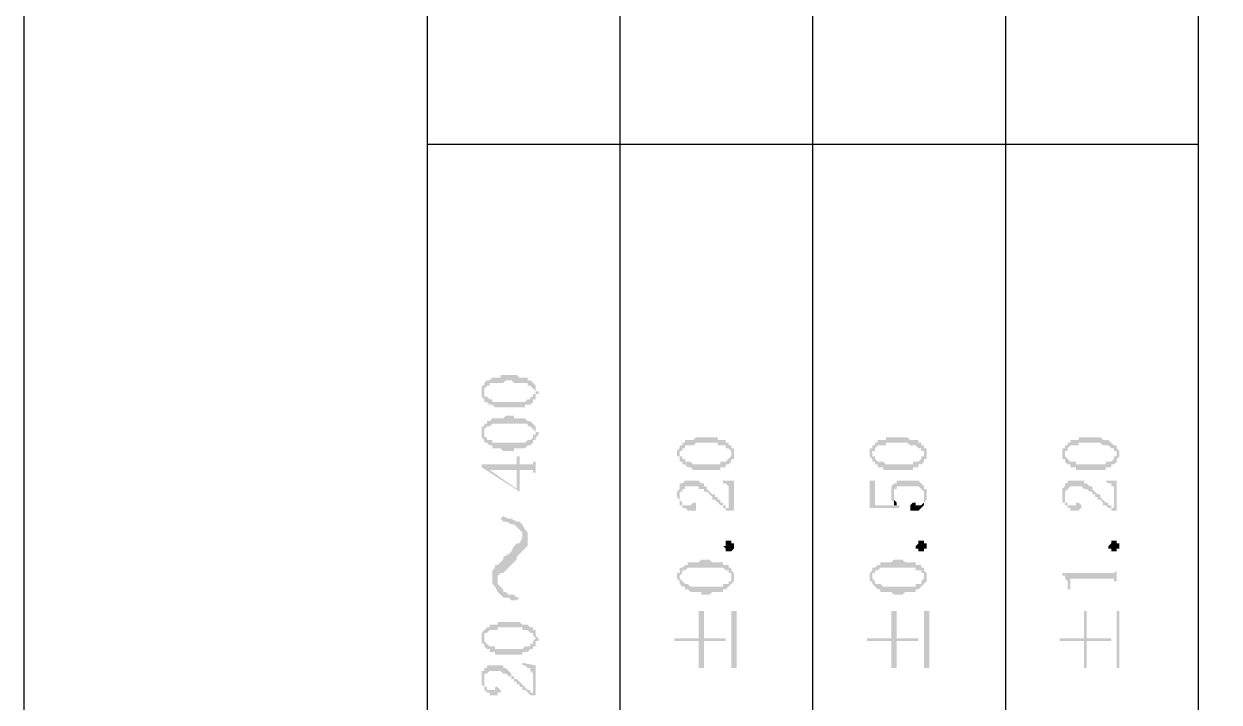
# Model space of a CAD drawing. Header units: millimetres. Extents: x 1448 to 2566, y 1057 to 1416.
# Drawn here: x 2146.13 to 2166, y 1214.76 to 1226.03 of the extents above; entities that cross this region are included whole.
import ezdxf

# ---------------------------------------------------------------- set-up
doc = ezdxf.new("R2010")
doc.units = ezdxf.units.MM

msp = doc.modelspace()

# ---------------------------------------------------------------- hatches: boundary and pattern name
at = {"transparency": 33554559}
for points in [[(2153.73711, 1219.92818), (2153.73711, 1219.88305), (2153.73711, 1219.83792), (2153.73711, 1219.83792), (2153.78224, 1219.79279), (2153.78224, 1219.92818), (2153.78224, 1219.97332), (2153.78224, 1219.97332), (2153.82737, 1220.01845), (2153.87251, 1220.01845), (2153.87251, 1220.06358), (2154.09817, 1220.06358), (2154.1433, 1220.10871), (2154.23356, 1220.10871), (2154.27869, 1220.06358), (2154.50436, 1220.06358), (2154.50436, 1220.01845), (2154.54949, 1220.01845), (2154.59462, 1219.97332), (2154.59462, 1219.97332), (2154.63975, 1219.92818), (2154.63975, 1220.01845), (2154.59462, 1220.06358), (2154.59462, 1220.06358), (2154.54949, 1220.10871), (2154.50436, 1220.10871), (2154.50436, 1220.15385), (2154.36896, 1220.15385), (2154.32383, 1220.19898), (2154.05303, 1220.19898), (2154.05303, 1220.15385), (2153.91764, 1220.15385), (2153.87251, 1220.10871), (2153.82737, 1220.10871), (2153.78224, 1220.06358), (2153.78224, 1220.01845), (2153.73711, 1220.01845), (2153.73711, 1219.97332)], [(2153.78224, 1219.79279), (2153.78224, 1219.74766), (2153.82737, 1219.74766), (2153.87251, 1219.70252), (2153.91764, 1219.70252), (2153.96277, 1219.65739), (2154.45922, 1219.65739), (2154.45922, 1219.70252), (2154.54949, 1219.70252), (2154.59462, 1219.74766), (2154.59462, 1219.79279), (2154.63975, 1219.79279), (2154.63975, 1219.83792), (2154.63975, 1219.88305), (2154.68488, 1219.88305), (2154.68488, 1219.92818), (2154.63975, 1219.92818), (2154.63975, 1219.97332), (2154.63975, 1220.01845), (2154.63975, 1219.88305), (2154.59462, 1219.88305), (2154.59462, 1219.83792), (2154.54949, 1219.83792), (2154.54949, 1219.79279), (2154.50436, 1219.79279), (2154.45922, 1219.74766), (2153.91764, 1219.74766), (2153.91764, 1219.79279), (2153.87251, 1219.79279), (2153.82737, 1219.83792), (2153.78224, 1219.83792), (2153.78224, 1219.88305), (2153.78224, 1219.92818)], [(2153.73711, 1219.2512), (2153.73711, 1219.20607), (2153.73711, 1219.16094), (2153.73711, 1219.16094), (2153.78224, 1219.11581), (2153.78224, 1219.2512), (2153.78224, 1219.29633), (2153.78224, 1219.29633), (2153.82737, 1219.34147), (2153.87251, 1219.34147), (2153.91764, 1219.3866), (2154.50436, 1219.3866), (2154.50436, 1219.34147), (2154.54949, 1219.34147), (2154.59462, 1219.29633), (2154.59462, 1219.29633), (2154.63975, 1219.2512), (2154.63975, 1219.34147), (2154.59462, 1219.3866), (2154.59462, 1219.3866), (2154.54949, 1219.43173), (2154.50436, 1219.43173), (2154.45922, 1219.47686), (2154.27869, 1219.47686), (2154.27869, 1219.52199), (2154.1433, 1219.52199), (2154.09817, 1219.47686), (2153.91764, 1219.47686), (2153.87251, 1219.43173), (2153.82737, 1219.43173), (2153.82737, 1219.3866), (2153.78224, 1219.3866), (2153.78224, 1219.34147), (2153.73711, 1219.34147), (2153.73711, 1219.29633)], [(2153.78224, 1219.11581), (2153.78224, 1219.07067), (2153.82737, 1219.07067), (2153.87251, 1219.02554), (2153.91764, 1219.02554), (2153.91764, 1218.98041), (2154.05303, 1218.98041), (2154.09817, 1218.93528), (2154.27869, 1218.93528), (2154.27869, 1218.98041), (2154.45922, 1218.98041), (2154.50436, 1219.02554), (2154.54949, 1219.02554), (2154.59462, 1219.07067), (2154.59462, 1219.11581), (2154.63975, 1219.11581), (2154.63975, 1219.16094), (2154.63975, 1219.16094), (2154.68488, 1219.20607), (2154.68488, 1219.2512), (2154.63975, 1219.2512), (2154.63975, 1219.29633), (2154.63975, 1219.34147), (2154.63975, 1219.20607), (2154.59462, 1219.20607), (2154.59462, 1219.16094), (2154.59462, 1219.16094), (2154.54949, 1219.11581), (2154.50436, 1219.11581), (2154.45922, 1219.07067), (2153.91764, 1219.07067), (2153.91764, 1219.11581), (2153.82737, 1219.11581), (2153.82737, 1219.16094), (2153.78224, 1219.16094), (2153.78224, 1219.20607), (2153.78224, 1219.2512)], [(2156.98662, 1218.89014), (2156.98662, 1218.84501), (2157.03176, 1218.84501), (2157.03176, 1218.79988), (2157.03176, 1218.75475), (2157.03176, 1218.89014), (2157.03176, 1218.93528), (2157.07689, 1218.93528), (2157.07689, 1218.98041), (2157.12202, 1218.98041), (2157.12202, 1219.02554), (2157.25742, 1219.02554), (2157.30255, 1219.07067), (2157.66361, 1219.07067), (2157.66361, 1219.02554), (2157.799, 1219.02554), (2157.799, 1218.98041), (2157.84414, 1218.98041), (2157.88927, 1218.93528), (2157.88927, 1218.89014), (2157.88927, 1219.02554), (2157.84414, 1219.02554), (2157.84414, 1219.07067), (2157.799, 1219.07067), (2157.799, 1219.11581), (2157.66361, 1219.11581), (2157.66361, 1219.16094), (2157.30255, 1219.16094), (2157.25742, 1219.11581), (2157.12202, 1219.11581), (2157.12202, 1219.07067), (2157.07689, 1219.07067), (2157.07689, 1219.02554), (2157.03176, 1219.02554), (2157.03176, 1218.98041), (2157.03176, 1218.98041), (2156.98662, 1218.93528)], [(2160.19101, 1218.89014), (2160.19101, 1218.84501), (2160.19101, 1218.84501), (2160.23614, 1218.79988), (2160.23614, 1218.75475), (2160.23614, 1218.89014), (2160.23614, 1218.93528), (2160.28127, 1218.93528), (2160.28127, 1218.98041), (2160.28127, 1218.98041), (2160.32641, 1219.02554), (2160.4618, 1219.02554), (2160.4618, 1219.07067), (2160.82286, 1219.07067), (2160.86799, 1219.02554), (2160.95826, 1219.02554), (2161.00339, 1218.98041), (2161.04852, 1218.98041), (2161.04852, 1218.93528), (2161.09365, 1218.93528), (2161.09365, 1218.89014), (2161.09365, 1219.02554), (2161.04852, 1219.02554), (2161.04852, 1219.07067), (2161.00339, 1219.07067), (2161.00339, 1219.11581), (2160.86799, 1219.11581), (2160.82286, 1219.16094), (2160.4618, 1219.16094), (2160.4618, 1219.11581), (2160.32641, 1219.11581), (2160.32641, 1219.07067), (2160.28127, 1219.07067), (2160.28127, 1219.02554), (2160.23614, 1219.02554), (2160.23614, 1218.98041), (2160.19101, 1218.98041)], [(2163.39539, 1218.89014), (2163.39539, 1218.84501), (2163.39539, 1218.79988), (2163.44053, 1218.79988), (2163.44053, 1218.75475), (2163.44053, 1218.89014), (2163.44053, 1218.93528), (2163.48566, 1218.93528), (2163.48566, 1218.98041), (2163.48566, 1218.98041), (2163.53079, 1219.02554), (2163.66619, 1219.02554), (2163.66619, 1219.07067), (2164.02724, 1219.07067), (2164.07238, 1219.02554), (2164.16264, 1219.02554), (2164.20777, 1218.98041), (2164.2529, 1218.98041), (2164.2529, 1218.93528), (2164.29804, 1218.93528), (2164.29804, 1218.89014), (2164.29804, 1219.02554), (2164.2529, 1219.02554), (2164.20777, 1219.07067), (2164.20777, 1219.07067), (2164.16264, 1219.11581), (2164.07238, 1219.11581), (2164.02724, 1219.16094), (2163.66619, 1219.16094), (2163.66619, 1219.11581), (2163.53079, 1219.11581), (2163.53079, 1219.07067), (2163.48566, 1219.07067), (2163.48566, 1219.02554), (2163.44053, 1219.02554), (2163.44053, 1218.98041), (2163.39539, 1218.98041)], [(2157.03176, 1218.75475), (2157.07689, 1218.75475), (2157.07689, 1218.70962), (2157.12202, 1218.70962), (2157.16715, 1218.66448), (2157.21229, 1218.66448), (2157.25742, 1218.61935), (2157.70874, 1218.61935), (2157.70874, 1218.66448), (2157.799, 1218.66448), (2157.799, 1218.70962), (2157.84414, 1218.70962), (2157.88927, 1218.75475), (2157.88927, 1218.79988), (2157.9344, 1218.79988), (2157.9344, 1218.84501), (2157.9344, 1218.89014), (2157.9344, 1218.93528), (2157.9344, 1218.98041), (2157.88927, 1218.98041), (2157.88927, 1219.02554), (2157.88927, 1218.84501), (2157.88927, 1218.84501), (2157.84414, 1218.79988), (2157.84414, 1218.79988), (2157.799, 1218.75475), (2157.70874, 1218.75475), (2157.70874, 1218.70962), (2157.25742, 1218.70962), (2157.21229, 1218.75475), (2157.12202, 1218.75475), (2157.12202, 1218.79988), (2157.07689, 1218.79988), (2157.07689, 1218.84501), (2157.03176, 1218.84501), (2157.03176, 1218.89014)], [(2160.23614, 1218.75475), (2160.28127, 1218.75475), (2160.28127, 1218.70962), (2160.32641, 1218.70962), (2160.32641, 1218.66448), (2160.41667, 1218.66448), (2160.41667, 1218.61935), (2160.91312, 1218.61935), (2160.91312, 1218.66448), (2161.00339, 1218.66448), (2161.00339, 1218.70962), (2161.04852, 1218.70962), (2161.09365, 1218.75475), (2161.09365, 1218.79988), (2161.13878, 1218.79988), (2161.13878, 1218.84501), (2161.13878, 1218.89014), (2161.13878, 1218.93528), (2161.13878, 1218.98041), (2161.09365, 1218.98041), (2161.09365, 1219.02554), (2161.09365, 1218.84501), (2161.04852, 1218.84501), (2161.04852, 1218.79988), (2161.04852, 1218.79988), (2161.00339, 1218.75475), (2160.91312, 1218.75475), (2160.91312, 1218.70962), (2160.4618, 1218.70962), (2160.41667, 1218.75475), (2160.32641, 1218.75475), (2160.28127, 1218.79988), (2160.28127, 1218.84501), (2160.23614, 1218.84501), (2160.23614, 1218.89014)], [(2163.44053, 1218.75475), (2163.44053, 1218.75475), (2163.48566, 1218.70962), (2163.53079, 1218.70962), (2163.53079, 1218.66448), (2163.62105, 1218.66448), (2163.62105, 1218.61935), (2164.11751, 1218.61935), (2164.11751, 1218.66448), (2164.20777, 1218.66448), (2164.20777, 1218.70962), (2164.2529, 1218.70962), (2164.29804, 1218.75475), (2164.29804, 1218.79988), (2164.29804, 1218.79988), (2164.34317, 1218.84501), (2164.34317, 1218.89014), (2164.34317, 1218.93528), (2164.34317, 1218.93528), (2164.29804, 1218.98041), (2164.29804, 1219.02554), (2164.29804, 1218.84501), (2164.2529, 1218.84501), (2164.2529, 1218.79988), (2164.2529, 1218.79988), (2164.20777, 1218.75475), (2164.11751, 1218.75475), (2164.11751, 1218.70962), (2163.62105, 1218.70962), (2163.62105, 1218.75475), (2163.53079, 1218.75475), (2163.48566, 1218.79988), (2163.48566, 1218.79988), (2163.44053, 1218.84501), (2163.44053, 1218.89014)], [(2153.73711, 1218.70962), (2153.73711, 1218.66448), (2154.36896, 1218.25829), (2154.36896, 1218.61935), (2154.59462, 1218.61935), (2154.59462, 1218.57422), (2154.63975, 1218.57422), (2154.63975, 1218.48395), (2154.63975, 1218.84501), (2154.63975, 1218.75475), (2154.59462, 1218.75475), (2154.59462, 1218.70962), (2154.36896, 1218.70962), (2154.36896, 1218.84501), (2154.32383, 1218.84501), (2154.32383, 1218.30343), (2153.87251, 1218.61935), (2153.87251, 1218.61935)], [(2153.73711, 1218.70962), (2153.87251, 1218.61935), (2154.32383, 1218.61935), (2154.32383, 1218.30343), (2154.32383, 1218.70962)], [(2156.98662, 1218.21316), (2156.98662, 1218.16803), (2156.98662, 1218.16803), (2157.03176, 1218.1229), (2157.03176, 1218.07777), (2157.03176, 1218.21316), (2157.03176, 1218.25829), (2157.07689, 1218.25829), (2157.07689, 1218.30343), (2157.12202, 1218.30343), (2157.12202, 1218.34856), (2157.34768, 1218.34856), (2157.34768, 1218.30343), (2157.43795, 1218.30343), (2157.43795, 1218.25829), (2157.48308, 1218.25829), (2157.52821, 1218.21316), (2157.52821, 1218.21316), (2157.57334, 1218.16803), (2157.57334, 1218.1229), (2157.61848, 1218.1229), (2157.66361, 1218.07777), (2157.66361, 1218.07777), (2157.70874, 1218.03263), (2157.75387, 1218.03263), (2157.75387, 1217.9875), (2157.799, 1217.9875), (2157.799, 1217.94237), (2157.84414, 1217.94237), (2157.84414, 1217.9875), (2157.799, 1217.9875), (2157.799, 1218.03263), (2157.75387, 1218.03263), (2157.75387, 1218.07777), (2157.70874, 1218.07777), (2157.70874, 1218.1229), (2157.66361, 1218.1229), (2157.66361, 1218.16803), (2157.61848, 1218.16803), (2157.61848, 1218.21316), (2157.57334, 1218.21316), (2157.52821, 1218.25829), (2157.52821, 1218.25829), (2157.48308, 1218.30343), (2157.48308, 1218.34856), (2157.43795, 1218.34856), (2157.43795, 1218.39369), (2157.39281, 1218.39369), (2157.34768, 1218.43882), (2157.12202, 1218.43882), (2157.07689, 1218.39369), (2157.03176, 1218.39369), (2157.03176, 1218.34856), (2157.03176, 1218.30343), (2157.03176, 1218.30343), (2156.98662, 1218.25829)], [(2157.70874, 1218.43882), (2157.75387, 1218.43882), (2157.75387, 1218.39369), (2157.799, 1218.39369), (2157.84414, 1218.34856), (2157.84414, 1217.94237), (2157.9344, 1217.94237), (2157.9344, 1218.43882)], [(2160.19101, 1218.43882), (2160.19101, 1217.9875), (2160.68746, 1217.9875), (2160.68746, 1218.03263), (2160.28127, 1218.03263), (2160.28127, 1218.43882)], [(2160.55207, 1218.21316), (2160.55207, 1218.16803), (2160.55207, 1218.1229), (2160.55207, 1218.1229), (2160.5972, 1218.07777), (2160.5972, 1218.21316), (2160.5972, 1218.25829), (2160.5972, 1218.30343), (2160.64233, 1218.30343), (2160.64233, 1218.34856), (2161.00339, 1218.34856), (2161.04852, 1218.30343), (2161.04852, 1218.30343), (2161.09365, 1218.25829), (2161.09365, 1218.07777), (2161.09365, 1218.07777), (2161.13878, 1218.1229), (2161.13878, 1218.16803), (2161.13878, 1218.25829), (2161.13878, 1218.30343), (2161.09365, 1218.30343), (2161.09365, 1218.34856), (2161.09365, 1218.34856), (2161.04852, 1218.39369), (2161.04852, 1218.39369), (2161.00339, 1218.43882), (2160.64233, 1218.43882), (2160.64233, 1218.39369), (2160.5972, 1218.39369), (2160.55207, 1218.34856), (2160.55207, 1218.30343), (2160.55207, 1218.25829)], [(2163.39539, 1218.21316), (2163.39539, 1218.16803), (2163.39539, 1218.07777), (2163.44053, 1218.07777), (2163.44053, 1218.21316), (2163.44053, 1218.25829), (2163.44053, 1218.25829), (2163.48566, 1218.30343), (2163.48566, 1218.30343), (2163.53079, 1218.34856), (2163.71132, 1218.34856), (2163.75645, 1218.30343), (2163.80158, 1218.30343), (2163.84672, 1218.25829), (2163.89185, 1218.25829), (2163.89185, 1218.21316), (2163.93698, 1218.21316), (2163.93698, 1218.16803), (2163.98211, 1218.16803), (2163.98211, 1218.1229), (2164.02724, 1218.1229), (2164.07238, 1218.07777), (2164.07238, 1218.03263), (2164.11751, 1218.03263), (2164.16264, 1217.9875), (2164.20777, 1217.9875), (2164.20777, 1217.94237), (2164.2529, 1217.94237), (2164.2529, 1217.9875), (2164.20777, 1217.9875), (2164.20777, 1218.03263), (2164.16264, 1218.03263), (2164.16264, 1218.07777), (2164.11751, 1218.07777), (2164.07238, 1218.1229), (2164.07238, 1218.1229), (2164.02724, 1218.16803), (2164.02724, 1218.21316), (2163.98211, 1218.21316), (2163.93698, 1218.25829), (2163.93698, 1218.25829), (2163.89185, 1218.30343), (2163.89185, 1218.34856), (2163.84672, 1218.34856), (2163.80158, 1218.39369), (2163.75645, 1218.39369), (2163.75645, 1218.43882), (2163.48566, 1218.43882), (2163.48566, 1218.39369), (2163.44053, 1218.39369), (2163.44053, 1218.34856), (2163.44053, 1218.34856), (2163.39539, 1218.30343)], [(2164.07238, 1218.43882), (2164.11751, 1218.43882), (2164.16264, 1218.39369), (2164.20777, 1218.39369), (2164.20777, 1218.34856), (2164.2529, 1218.34856), (2164.2529, 1217.94237), (2164.29804, 1217.94237), (2164.29804, 1218.43882)], [(2157.03176, 1218.07777), (2157.03176, 1218.03263), (2157.07689, 1218.03263), (2157.07689, 1217.9875), (2157.12202, 1217.9875), (2157.16715, 1217.94237), (2157.30255, 1217.94237), (2157.30255, 1218.03263), (2157.30255, 1218.07777), (2157.25742, 1218.07777), (2157.21229, 1218.03263), (2157.07689, 1218.03263), (2157.07689, 1218.07777), (2157.07689, 1218.07777), (2157.03176, 1218.1229), (2157.03176, 1218.16803), (2157.03176, 1218.16803)], [(2160.5972, 1218.07777), (2160.5972, 1218.03263), (2160.64233, 1218.03263), (2160.64233, 1218.07777), (2160.64233, 1218.07777), (2160.5972, 1218.1229), (2160.5972, 1218.16803), (2160.5972, 1218.21316)], [(2160.86799, 1217.9875), (2160.86799, 1217.94237), (2161.00339, 1217.94237), (2161.04852, 1217.9875), (2161.04852, 1217.9875), (2161.09365, 1218.03263), (2161.09365, 1218.16803), (2161.09365, 1218.1229), (2161.09365, 1218.07777), (2161.09365, 1218.07777), (2161.04852, 1218.03263), (2160.95826, 1218.03263), (2160.95826, 1218.07777), (2160.91312, 1218.07777), (2160.86799, 1218.03263), (2160.86799, 1218.03263)], [(2163.44053, 1218.07777), (2163.44053, 1218.03263), (2163.48566, 1218.03263), (2163.48566, 1217.9875), (2163.53079, 1217.9875), (2163.53079, 1217.94237), (2163.66619, 1217.94237), (2163.71132, 1217.9875), (2163.71132, 1218.03263), (2163.71132, 1218.03263), (2163.66619, 1218.07777), (2163.62105, 1218.07777), (2163.62105, 1218.03263), (2163.48566, 1218.03263), (2163.48566, 1218.07777), (2163.44053, 1218.07777), (2163.44053, 1218.1229), (2163.44053, 1218.16803), (2163.44053, 1218.16803)], [(2154.05303, 1217.80697), (2154.09817, 1217.76184), (2154.1433, 1217.76184), (2154.23356, 1217.71671), (2154.27869, 1217.71671), (2154.32383, 1217.67158), (2154.32383, 1217.67158), (2154.36896, 1217.62644), (2154.41409, 1217.58131), (2154.41409, 1217.26539), (2154.41409, 1217.26539), (2154.45922, 1217.31052), (2154.50436, 1217.35565), (2154.50436, 1217.58131), (2154.45922, 1217.62644), (2154.41409, 1217.71671), (2154.41409, 1217.71671), (2154.36896, 1217.76184), (2154.32383, 1217.76184), (2154.23356, 1217.80697), (2154.18843, 1217.80697), (2154.09817, 1217.8521)], [(2153.91764, 1216.81406), (2153.91764, 1216.7238), (2153.96277, 1216.67867), (2154.0079, 1216.5884), (2154.0079, 1216.76893), (2154.0079, 1216.8592), (2154.05303, 1216.90433), (2154.09817, 1216.90433), (2154.1433, 1216.94946), (2154.18843, 1216.99459), (2154.23356, 1217.03973), (2154.27869, 1217.08486), (2154.32383, 1217.12999), (2154.32383, 1217.17512), (2154.36896, 1217.22025), (2154.41409, 1217.26539), (2154.41409, 1217.53618), (2154.41409, 1217.49105), (2154.36896, 1217.40078), (2154.32383, 1217.40078), (2154.27869, 1217.35565), (2154.23356, 1217.26539), (2154.23356, 1217.26539), (2154.18843, 1217.22025), (2154.09817, 1217.17512), (2154.09817, 1217.12999), (2154.05303, 1217.08486), (2154.0079, 1217.03973), (2153.96277, 1217.03973), (2153.96277, 1216.99459), (2153.91764, 1216.94946), (2153.91764, 1216.8592)], [(2157.9344, 1217.35565), (2157.9344, 1217.31052), (2157.9344, 1217.31052), (2157.88927, 1217.26539), (2157.799, 1217.26539), (2157.799, 1217.31052), (2157.799, 1217.31052), (2157.75387, 1217.35565), (2157.799, 1217.35565), (2157.799, 1217.40078), (2157.799, 1217.44591), (2157.88927, 1217.44591), (2157.88927, 1217.40078), (2157.9344, 1217.40078), (2157.9344, 1217.35565)], [(2161.13878, 1217.35565), (2161.13878, 1217.31052), (2161.09365, 1217.31052), (2161.09365, 1217.26539), (2161.00339, 1217.26539), (2161.00339, 1217.31052), (2160.95826, 1217.31052), (2160.95826, 1217.35565), (2160.95826, 1217.35565), (2161.00339, 1217.40078), (2161.00339, 1217.44591), (2161.09365, 1217.44591), (2161.09365, 1217.40078), (2161.13878, 1217.40078), (2161.13878, 1217.35565)], [(2164.34317, 1217.35565), (2164.34317, 1217.31052), (2164.29804, 1217.31052), (2164.29804, 1217.26539), (2164.20777, 1217.26539), (2164.20777, 1217.31052), (2164.16264, 1217.31052), (2164.16264, 1217.35565), (2164.16264, 1217.35565), (2164.20777, 1217.40078), (2164.20777, 1217.44591), (2164.29804, 1217.44591), (2164.29804, 1217.40078), (2164.34317, 1217.40078), (2164.34317, 1217.35565)], [(2156.98662, 1216.8592), (2156.98662, 1216.81406), (2156.98662, 1216.81406), (2157.03176, 1216.76893), (2157.03176, 1216.7238), (2157.03176, 1216.8592), (2157.03176, 1216.8592), (2157.07689, 1216.90433), (2157.07689, 1216.94946), (2157.12202, 1216.94946), (2157.16715, 1216.99459), (2157.75387, 1216.99459), (2157.799, 1216.94946), (2157.84414, 1216.94946), (2157.84414, 1216.90433), (2157.88927, 1216.90433), (2157.88927, 1216.8592), (2157.88927, 1216.99459), (2157.84414, 1216.99459), (2157.84414, 1217.03973), (2157.75387, 1217.03973), (2157.75387, 1217.08486), (2157.57334, 1217.08486), (2157.52821, 1217.12999), (2157.39281, 1217.12999), (2157.34768, 1217.08486), (2157.16715, 1217.08486), (2157.16715, 1217.03973), (2157.12202, 1217.03973), (2157.07689, 1216.99459), (2157.03176, 1216.99459), (2157.03176, 1216.94946), (2157.03176, 1216.90433), (2156.98662, 1216.90433)], [(2160.19101, 1216.8592), (2160.19101, 1216.81406), (2160.19101, 1216.76893), (2160.23614, 1216.76893), (2160.23614, 1216.7238), (2160.23614, 1216.8592), (2160.23614, 1216.90433), (2160.28127, 1216.90433), (2160.28127, 1216.94946), (2160.32641, 1216.94946), (2160.37154, 1216.99459), (2160.95826, 1216.99459), (2160.95826, 1216.94946), (2161.04852, 1216.94946), (2161.04852, 1216.90433), (2161.09365, 1216.90433), (2161.09365, 1216.8592), (2161.09365, 1216.99459), (2161.04852, 1216.99459), (2161.04852, 1217.03973), (2160.95826, 1217.03973), (2160.95826, 1217.08486), (2160.77773, 1217.08486), (2160.7326, 1217.12999), (2160.5972, 1217.12999), (2160.55207, 1217.08486), (2160.37154, 1217.08486), (2160.37154, 1217.03973), (2160.32641, 1217.03973), (2160.28127, 1216.99459), (2160.23614, 1216.99459), (2160.23614, 1216.94946), (2160.23614, 1216.94946), (2160.19101, 1216.90433)], [(2157.03176, 1216.7238), (2157.07689, 1216.67867), (2157.12202, 1216.67867), (2157.12202, 1216.63354), (2157.16715, 1216.63354), (2157.21229, 1216.5884), (2157.39281, 1216.5884), (2157.39281, 1216.54327), (2157.52821, 1216.54327), (2157.57334, 1216.5884), (2157.75387, 1216.5884), (2157.75387, 1216.63354), (2157.799, 1216.63354), (2157.84414, 1216.67867), (2157.84414, 1216.67867), (2157.88927, 1216.7238), (2157.88927, 1216.7238), (2157.9344, 1216.76893), (2157.9344, 1216.8592), (2157.9344, 1216.90433), (2157.9344, 1216.90433), (2157.88927, 1216.94946), (2157.88927, 1216.81406), (2157.88927, 1216.76893), (2157.84414, 1216.76893), (2157.84414, 1216.7238), (2157.75387, 1216.7238), (2157.75387, 1216.67867), (2157.21229, 1216.67867), (2157.16715, 1216.7238), (2157.12202, 1216.7238), (2157.07689, 1216.76893), (2157.07689, 1216.76893), (2157.03176, 1216.81406), (2157.03176, 1216.8592)], [(2160.23614, 1216.7238), (2160.28127, 1216.67867), (2160.28127, 1216.67867), (2160.32641, 1216.63354), (2160.37154, 1216.63354), (2160.37154, 1216.5884), (2160.55207, 1216.5884), (2160.5972, 1216.54327), (2160.7326, 1216.54327), (2160.77773, 1216.5884), (2160.95826, 1216.5884), (2160.95826, 1216.63354), (2161.00339, 1216.63354), (2161.04852, 1216.67867), (2161.04852, 1216.67867), (2161.09365, 1216.7238), (2161.09365, 1216.7238), (2161.13878, 1216.76893), (2161.13878, 1216.8592), (2161.13878, 1216.90433), (2161.13878, 1216.90433), (2161.09365, 1216.94946), (2161.09365, 1216.81406), (2161.09365, 1216.81406), (2161.04852, 1216.76893), (2161.04852, 1216.7238), (2160.95826, 1216.7238), (2160.95826, 1216.67867), (2160.41667, 1216.67867), (2160.37154, 1216.7238), (2160.28127, 1216.7238), (2160.28127, 1216.76893), (2160.28127, 1216.76893), (2160.23614, 1216.81406), (2160.23614, 1216.8592)], [(2163.39539, 1216.90433), (2163.39539, 1216.8592), (2163.44053, 1216.8592), (2163.44053, 1216.81406), (2163.44053, 1216.81406), (2163.48566, 1216.76893), (2163.48566, 1216.63354), (2163.53079, 1216.63354), (2163.53079, 1216.76893), (2163.53079, 1216.81406), (2164.2529, 1216.81406), (2164.2529, 1216.76893), (2164.29804, 1216.76893), (2164.29804, 1216.63354), (2164.29804, 1217.03973), (2164.29804, 1216.94946), (2164.29804, 1216.94946), (2164.2529, 1216.90433), (2164.20777, 1216.90433)], [(2154.0079, 1216.5884), (2154.0079, 1216.5884), (2154.05303, 1216.54327), (2154.09817, 1216.49814), (2154.18843, 1216.49814), (2154.23356, 1216.45301), (2154.32383, 1216.45301), (2154.36896, 1216.49814), (2154.32383, 1216.49814), (2154.27869, 1216.54327), (2154.18843, 1216.54327), (2154.1433, 1216.5884), (2154.09817, 1216.5884), (2154.09817, 1216.63354), (2154.05303, 1216.67867), (2154.0079, 1216.7238), (2154.0079, 1216.76893)], [(2153.73711, 1215.82116), (2153.73711, 1215.77602), (2153.73711, 1215.73089), (2153.78224, 1215.73089), (2153.78224, 1215.68576), (2153.78224, 1215.82116), (2153.78224, 1215.86629), (2153.78224, 1215.91142), (2153.82737, 1215.91142), (2153.87251, 1215.95655), (2154.0079, 1215.95655), (2154.0079, 1216.00169), (2154.41409, 1216.00169), (2154.41409, 1215.95655), (2154.50436, 1215.95655), (2154.54949, 1215.91142), (2154.59462, 1215.91142), (2154.59462, 1215.86629), (2154.59462, 1215.86629), (2154.63975, 1215.82116), (2154.63975, 1215.95655), (2154.59462, 1215.95655), (2154.59462, 1216.00169), (2154.54949, 1216.00169), (2154.50436, 1216.04682), (2154.41409, 1216.04682), (2154.36896, 1216.09195), (2154.0079, 1216.09195), (2154.0079, 1216.04682), (2153.87251, 1216.04682), (2153.87251, 1216.00169), (2153.82737, 1216.00169), (2153.78224, 1215.95655), (2153.78224, 1215.95655), (2153.73711, 1215.91142), (2153.73711, 1215.86629), (2153.73711, 1215.86629)], [(2156.94149, 1215.82116), (2156.94149, 1215.77602), (2157.34768, 1215.77602), (2157.34768, 1215.3247), (2157.43795, 1215.3247), (2157.43795, 1215.77602), (2157.799, 1215.77602), (2157.799, 1215.82116), (2157.43795, 1215.82116), (2157.43795, 1216.27248), (2157.34768, 1216.27248), (2157.34768, 1215.82116)], [(2157.97953, 1215.3247), (2157.97953, 1216.27248), (2157.88927, 1216.27248), (2157.88927, 1215.3247)], [(2160.14588, 1215.82116), (2160.14588, 1215.77602), (2160.55207, 1215.77602), (2160.55207, 1215.3247), (2160.64233, 1215.3247), (2160.64233, 1215.77602), (2161.00339, 1215.77602), (2161.00339, 1215.82116), (2160.64233, 1215.82116), (2160.64233, 1216.27248), (2160.55207, 1216.27248), (2160.55207, 1215.82116)], [(2161.18392, 1215.3247), (2161.18392, 1216.27248), (2161.09365, 1216.27248), (2161.09365, 1215.3247)], [(2163.35026, 1215.82116), (2163.35026, 1215.77602), (2163.75645, 1215.77602), (2163.75645, 1215.3247), (2163.80158, 1215.3247), (2163.80158, 1215.77602), (2164.20777, 1215.77602), (2164.20777, 1215.82116), (2163.80158, 1215.82116), (2163.80158, 1216.27248), (2163.75645, 1216.27248), (2163.75645, 1215.82116)], [(2164.34317, 1215.3247), (2164.34317, 1216.27248), (2164.29804, 1216.27248), (2164.29804, 1215.3247)], [(2153.78224, 1215.68576), (2153.78224, 1215.68576), (2153.82737, 1215.64063), (2153.87251, 1215.64063), (2153.87251, 1215.5955), (2153.96277, 1215.5955), (2153.96277, 1215.55036), (2154.41409, 1215.55036), (2154.41409, 1215.5955), (2154.50436, 1215.5955), (2154.54949, 1215.64063), (2154.59462, 1215.64063), (2154.59462, 1215.68576), (2154.63975, 1215.68576), (2154.63975, 1215.73089), (2154.63975, 1215.77602), (2154.68488, 1215.77602), (2154.68488, 1215.82116), (2154.68488, 1215.82116), (2154.63975, 1215.86629), (2154.63975, 1215.91142), (2154.63975, 1215.95655), (2154.63975, 1215.82116), (2154.63975, 1215.82116), (2154.59462, 1215.77602), (2154.59462, 1215.73089), (2154.54949, 1215.73089), (2154.54949, 1215.68576), (2154.45922, 1215.68576), (2154.41409, 1215.64063), (2153.96277, 1215.64063), (2153.96277, 1215.68576), (2153.87251, 1215.68576), (2153.82737, 1215.73089), (2153.82737, 1215.73089), (2153.78224, 1215.77602), (2153.78224, 1215.82116)], [(2153.73711, 1215.14417), (2153.73711, 1215.09904), (2153.73711, 1215.05391), (2153.73711, 1215.05391), (2153.78224, 1215.00878), (2153.78224, 1215.14417), (2153.78224, 1215.18931), (2153.78224, 1215.23444), (2153.82737, 1215.23444), (2153.87251, 1215.27957), (2154.05303, 1215.27957), (2154.09817, 1215.23444), (2154.1433, 1215.23444), (2154.18843, 1215.18931), (2154.23356, 1215.18931), (2154.23356, 1215.14417), (2154.27869, 1215.14417), (2154.27869, 1215.09904), (2154.32383, 1215.09904), (2154.32383, 1215.05391), (2154.36896, 1215.05391), (2154.36896, 1215.00878), (2154.41409, 1215.00878), (2154.41409, 1214.96365), (2154.45922, 1214.96365), (2154.50436, 1214.91851), (2154.50436, 1214.91851), (2154.54949, 1214.87338), (2154.59462, 1214.87338), (2154.59462, 1214.91851), (2154.54949, 1214.91851), (2154.54949, 1214.96365), (2154.50436, 1214.96365), (2154.45922, 1215.00878), (2154.45922, 1215.00878), (2154.41409, 1215.05391), (2154.41409, 1215.05391), (2154.36896, 1215.09904), (2154.36896, 1215.09904), (2154.32383, 1215.14417), (2154.27869, 1215.14417), (2154.27869, 1215.18931), (2154.23356, 1215.18931), (2154.23356, 1215.23444), (2154.18843, 1215.27957), (2154.18843, 1215.27957), (2154.1433, 1215.3247), (2154.09817, 1215.3247), (2154.09817, 1215.36983), (2153.82737, 1215.36983), (2153.82737, 1215.3247), (2153.78224, 1215.3247), (2153.78224, 1215.27957), (2153.73711, 1215.27957), (2153.73711, 1215.23444)], [(2154.41409, 1215.41497), (2154.41409, 1215.36983), (2154.45922, 1215.36983), (2154.50436, 1215.3247), (2154.54949, 1215.3247), (2154.54949, 1215.27957), (2154.54949, 1215.27957), (2154.59462, 1215.23444), (2154.59462, 1214.87338), (2154.63975, 1214.87338), (2154.63975, 1215.36983)], [(2153.78224, 1215.00878), (2153.78224, 1214.96365), (2153.78224, 1214.96365), (2153.82737, 1214.91851), (2153.87251, 1214.91851), (2153.87251, 1214.87338), (2154.0079, 1214.87338), (2154.0079, 1214.91851), (2154.05303, 1214.91851), (2154.05303, 1214.96365), (2154.05303, 1214.96365), (2154.0079, 1215.00878), (2153.96277, 1215.00878), (2153.96277, 1214.96365), (2153.82737, 1214.96365), (2153.82737, 1215.00878), (2153.78224, 1215.00878), (2153.78224, 1215.05391), (2153.78224, 1215.09904), (2153.78224, 1215.09904)]]:
    msp.add_hatch(color=256, dxfattribs=at).paths.add_polyline_path(points)

# ---------------------------------------------------------------- linework, layer by layer
msp.add_line((2152.83439, 1409.56132), (2152.83439, 1122.82038))
msp.add_lwpolyline([(2566.12792, 1118.56132), (2566.12792, 1415.56132), (2146.12793, 1415.56132), (2146.12793, 1118.56132)], close=True)
for points in [[(2165.652, 1409.56132), (2165.652, 1122.82038)], [(2156.03885, 1237.16867), (2156.03885, 1144.15127)], [(2159.24323, 1237.16867), (2159.24323, 1144.15127)], [(2162.44762, 1237.16867), (2162.44762, 1144.15127)], [(2152.83447, 1224.03521), (2165.652, 1224.03521)]]:
    msp.add_lwpolyline(points)

doc.saveas('drawing.dxf')
